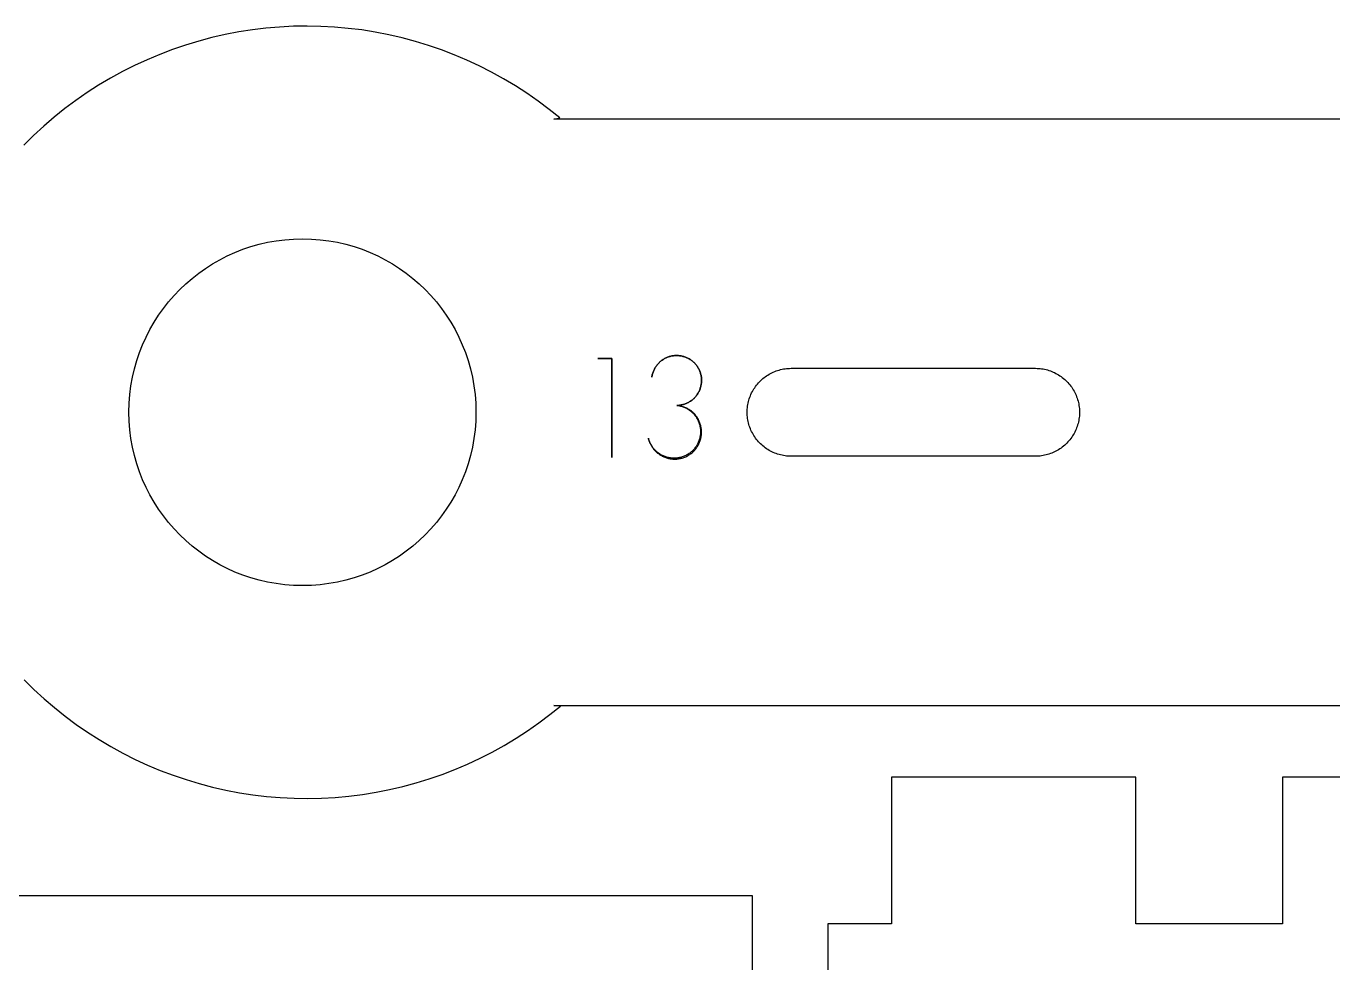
# Model space of a CAD drawing. Extents: x -24 to 6, y -20.7 to -0.7.
# Drawn here: x -21.966 to -19.292, y -7.425 to -5.508 of the extents above; entities that cross this region are included whole.
import ezdxf

# ---------------------------------------------------------------- set-up
doc = ezdxf.new("R2010")
doc.units = 0
doc.layers.add('LAYER_1', color=7, linetype='CONTINUOUS')

msp = doc.modelspace()

# ---------------------------------------------------------------- linework, layer by layer
at = {"layer": 'LAYER_1', "color": 250}
for p, q in [((-21.4188, -5.5083), (-21.4468, -5.5097)), ((-21.3907, -5.5079), (-21.4188, -5.5083)), ((-21.3627, -5.5084), (-21.3907, -5.5079)), ((-21.5854, -5.5314), (-21.6125, -5.5385)), ((-21.558, -5.5251), (-21.5854, -5.5314)), ((-21.5304, -5.5198), (-21.558, -5.5251)), ((-21.5027, -5.5155), (-21.5304, -5.5198)), ((-21.4748, -5.5121), (-21.5027, -5.5155)), ((-21.4468, -5.5097), (-21.4748, -5.5121)), ((-21.3346, -5.5099), (-21.3627, -5.5084)), ((-21.3067, -5.5124), (-21.3346, -5.5099)), ((-21.2788, -5.5158), (-21.3067, -5.5124)), ((-21.2511, -5.5202), (-21.2788, -5.5158)), ((-21.2236, -5.5256), (-21.2511, -5.5202)), ((-21.1962, -5.5319), (-21.2236, -5.5256)), ((-21.1691, -5.5392), (-21.1962, -5.5319)), ((-21.6659, -5.5557), (-21.6922, -5.5657)), ((-21.6394, -5.5467), (-21.6659, -5.5557)), ((-21.6125, -5.5385), (-21.6394, -5.5467)), ((-21.1422, -5.5474), (-21.1691, -5.5392)), ((-21.1157, -5.5565), (-21.1422, -5.5474)), ((-21.0895, -5.5666), (-21.1157, -5.5565)), ((-21.7435, -5.5883), (-21.7686, -5.601)), ((-21.7181, -5.5766), (-21.7435, -5.5883)), ((-21.6922, -5.5657), (-21.7181, -5.5766)), ((-21.0636, -5.5775), (-21.0895, -5.5666)), ((-21.0382, -5.5893), (-21.0636, -5.5775)), ((-21.7932, -5.6145), (-21.8173, -5.6288)), ((-21.7686, -5.601), (-21.7932, -5.6145)), ((-21.0132, -5.6021), (-21.0382, -5.5893)), ((-20.9886, -5.6156), (-21.0132, -5.6021)), ((-21.8173, -5.6288), (-21.8409, -5.644)), ((-20.9645, -5.63), (-20.9886, -5.6156)), ((-20.9409, -5.6453), (-20.9645, -5.63)), ((-21.864, -5.66), (-21.8865, -5.6768)), ((-21.8409, -5.644), (-21.864, -5.66)), ((-20.9179, -5.6614), (-20.9409, -5.6453)), ((-20.8955, -5.6782), (-20.9179, -5.6614)), ((-21.9084, -5.6943), (-21.9297, -5.7126)), ((-21.8865, -5.6768), (-21.9084, -5.6943)), ((-20.8736, -5.6958), (-20.8955, -5.6782)), ((-21.9297, -5.7126), (-21.9503, -5.7317)), ((-20.8856, -5.6983), (-20.8736, -5.6958)), ((-13.4001, -5.6983), (-20.8856, -5.6983)), ((-21.9503, -5.7317), (-21.9703, -5.7514)), ((-20.767, -6.188), (-20.796, -6.188)), ((-20.796, -6.188), (-20.796, -6.188)), ((-20.796, -6.188), (-20.796, -6.188)), ((-20.796, -6.188), (-20.767, -6.188)), ((-20.767, -6.188), (-20.767, -6.3912)), ((-20.767, -6.3912), (-20.767, -6.188)), ((-20.6752, -6.2024), (-20.6762, -6.2038)), ((-20.6762, -6.2038), (-20.6752, -6.2024)), ((-20.6741, -6.201), (-20.6752, -6.2024)), ((-20.6752, -6.2024), (-20.6741, -6.201)), ((-20.673, -6.1996), (-20.6741, -6.201)), ((-20.6741, -6.201), (-20.673, -6.1996)), ((-20.6718, -6.1983), (-20.673, -6.1996)), ((-20.673, -6.1996), (-20.6718, -6.1983)), ((-20.6705, -6.197), (-20.6718, -6.1983)), ((-20.6718, -6.1983), (-20.6705, -6.197)), ((-20.6693, -6.1958), (-20.6705, -6.197)), ((-20.6705, -6.197), (-20.6693, -6.1958)), ((-20.668, -6.1946), (-20.6693, -6.1958)), ((-20.6693, -6.1958), (-20.668, -6.1946)), ((-20.6666, -6.1935), (-20.668, -6.1946)), ((-20.668, -6.1946), (-20.6666, -6.1935)), ((-20.6652, -6.1924), (-20.6666, -6.1935)), ((-20.6666, -6.1935), (-20.6652, -6.1924)), ((-20.6638, -6.1914), (-20.6652, -6.1924)), ((-20.6652, -6.1924), (-20.6638, -6.1914)), ((-20.6623, -6.1904), (-20.6638, -6.1914)), ((-20.6638, -6.1914), (-20.6623, -6.1904)), ((-20.6608, -6.1894), (-20.6623, -6.1904)), ((-20.6623, -6.1904), (-20.6608, -6.1894)), ((-20.6593, -6.1885), (-20.6608, -6.1894)), ((-20.6608, -6.1894), (-20.6593, -6.1885)), ((-20.6577, -6.1877), (-20.6593, -6.1885)), ((-20.6593, -6.1885), (-20.6577, -6.1877)), ((-20.6561, -6.1869), (-20.6577, -6.1877)), ((-20.6577, -6.1877), (-20.6561, -6.1869)), ((-20.6545, -6.1862), (-20.6561, -6.1869)), ((-20.6561, -6.1869), (-20.6545, -6.1862)), ((-20.6529, -6.1855), (-20.6545, -6.1862)), ((-20.6545, -6.1862), (-20.6529, -6.1855)), ((-20.6512, -6.1849), (-20.6529, -6.1855)), ((-20.6529, -6.1855), (-20.6512, -6.1849)), ((-20.6495, -6.1844), (-20.6512, -6.1849)), ((-20.6512, -6.1849), (-20.6495, -6.1844)), ((-20.6478, -6.1839), (-20.6495, -6.1844)), ((-20.6495, -6.1844), (-20.6478, -6.1839)), ((-20.6461, -6.1835), (-20.6478, -6.1839)), ((-20.6478, -6.1839), (-20.6461, -6.1835)), ((-20.6444, -6.1831), (-20.6461, -6.1835)), ((-20.6461, -6.1835), (-20.6444, -6.1831)), ((-20.6426, -6.1828), (-20.6444, -6.1831)), ((-20.6444, -6.1831), (-20.6426, -6.1828)), ((-20.6409, -6.1825), (-20.6426, -6.1828)), ((-20.6426, -6.1828), (-20.6409, -6.1825)), ((-20.6391, -6.1823), (-20.6409, -6.1825)), ((-20.6409, -6.1825), (-20.6391, -6.1823)), ((-20.6374, -6.1822), (-20.6391, -6.1823)), ((-20.6391, -6.1823), (-20.6374, -6.1822)), ((-20.6356, -6.1821), (-20.6374, -6.1822)), ((-20.6374, -6.1822), (-20.6356, -6.1821)), ((-20.6338, -6.1821), (-20.6356, -6.1821)), ((-20.6356, -6.1821), (-20.6338, -6.1821)), ((-20.6321, -6.1822), (-20.6338, -6.1821)), ((-20.6338, -6.1821), (-20.6321, -6.1822)), ((-20.6303, -6.1823), (-20.6321, -6.1822)), ((-20.6321, -6.1822), (-20.6303, -6.1823)), ((-20.6285, -6.1825), (-20.6303, -6.1823)), ((-20.6303, -6.1823), (-20.6285, -6.1825)), ((-20.6268, -6.1827), (-20.6285, -6.1825)), ((-20.6285, -6.1825), (-20.6268, -6.1827)), ((-20.625, -6.183), (-20.6268, -6.1827)), ((-20.6268, -6.1827), (-20.625, -6.183)), ((-20.6233, -6.1834), (-20.625, -6.183)), ((-20.625, -6.183), (-20.6233, -6.1834)), ((-20.6216, -6.1838), (-20.6233, -6.1834)), ((-20.6233, -6.1834), (-20.6216, -6.1838)), ((-20.6199, -6.1843), (-20.6216, -6.1838)), ((-20.6216, -6.1838), (-20.6199, -6.1843)), ((-20.6182, -6.1848), (-20.6199, -6.1843)), ((-20.6199, -6.1843), (-20.6182, -6.1848)), ((-20.6165, -6.1854), (-20.6182, -6.1848)), ((-20.6182, -6.1848), (-20.6165, -6.1854)), ((-20.6149, -6.186), (-20.6165, -6.1854)), ((-20.6165, -6.1854), (-20.6149, -6.186)), ((-20.6133, -6.1868), (-20.6149, -6.186)), ((-20.6149, -6.186), (-20.6133, -6.1868)), ((-20.6117, -6.1875), (-20.6133, -6.1868)), ((-20.6133, -6.1868), (-20.6117, -6.1875)), ((-20.6101, -6.1883), (-20.6117, -6.1875)), ((-20.6117, -6.1875), (-20.6101, -6.1883)), ((-20.6086, -6.1892), (-20.6101, -6.1883)), ((-20.6101, -6.1883), (-20.6086, -6.1892)), ((-20.6071, -6.1901), (-20.6086, -6.1892)), ((-20.6086, -6.1892), (-20.6071, -6.1901)), ((-20.6056, -6.1911), (-20.6071, -6.1901)), ((-20.6071, -6.1901), (-20.6056, -6.1911)), ((-20.6041, -6.1921), (-20.6056, -6.1911)), ((-20.6056, -6.1911), (-20.6041, -6.1921)), ((-20.6027, -6.1932), (-20.6041, -6.1921)), ((-20.6041, -6.1921), (-20.6027, -6.1932)), ((-20.6014, -6.1943), (-20.6027, -6.1932)), ((-20.6027, -6.1932), (-20.6014, -6.1943)), ((-20.6001, -6.1955), (-20.6014, -6.1943)), ((-20.6014, -6.1943), (-20.6001, -6.1955)), ((-20.5988, -6.1967), (-20.6001, -6.1955)), ((-20.6001, -6.1955), (-20.5988, -6.1967)), ((-20.5975, -6.198), (-20.5988, -6.1967)), ((-20.5988, -6.1967), (-20.5975, -6.198)), ((-20.5963, -6.1993), (-20.5975, -6.198)), ((-20.5975, -6.198), (-20.5963, -6.1993)), ((-20.5952, -6.2006), (-20.5963, -6.1993)), ((-20.5963, -6.1993), (-20.5952, -6.2006)), ((-20.5941, -6.202), (-20.5952, -6.2006)), ((-20.5952, -6.2006), (-20.5941, -6.202)), ((-20.593, -6.2034), (-20.5941, -6.202)), ((-20.5941, -6.202), (-20.593, -6.2034)), ((-20.592, -6.2049), (-20.593, -6.2034)), ((-20.593, -6.2034), (-20.592, -6.2049)), ((-20.6849, -6.2249), (-20.6851, -6.2266)), ((-20.6851, -6.2266), (-20.6849, -6.2249)), ((-20.6846, -6.2231), (-20.6849, -6.2249)), ((-20.6849, -6.2249), (-20.6846, -6.2231)), ((-20.6842, -6.2214), (-20.6846, -6.2231)), ((-20.6846, -6.2231), (-20.6842, -6.2214)), ((-20.6837, -6.2197), (-20.6842, -6.2214)), ((-20.6842, -6.2214), (-20.6837, -6.2197)), ((-20.6832, -6.218), (-20.6837, -6.2197)), ((-20.6837, -6.2197), (-20.6832, -6.218)), ((-20.6827, -6.2163), (-20.6832, -6.218)), ((-20.6832, -6.218), (-20.6827, -6.2163)), ((-20.6821, -6.2147), (-20.6827, -6.2163)), ((-20.6827, -6.2163), (-20.6821, -6.2147)), ((-20.6814, -6.213), (-20.6821, -6.2147)), ((-20.6821, -6.2147), (-20.6814, -6.213)), ((-20.6807, -6.2114), (-20.6814, -6.213)), ((-20.6814, -6.213), (-20.6807, -6.2114)), ((-20.6799, -6.2098), (-20.6807, -6.2114)), ((-20.6807, -6.2114), (-20.6799, -6.2098)), ((-20.6791, -6.2083), (-20.6799, -6.2098)), ((-20.6799, -6.2098), (-20.6791, -6.2083)), ((-20.6782, -6.2067), (-20.6791, -6.2083)), ((-20.6791, -6.2083), (-20.6782, -6.2067)), ((-20.6772, -6.2052), (-20.6782, -6.2067)), ((-20.6782, -6.2067), (-20.6772, -6.2052)), ((-20.6762, -6.2038), (-20.6772, -6.2052)), ((-20.6772, -6.2052), (-20.6762, -6.2038)), ((-20.5911, -6.2064), (-20.592, -6.2049)), ((-20.592, -6.2049), (-20.5911, -6.2064)), ((-20.5902, -6.2079), (-20.5911, -6.2064)), ((-20.5911, -6.2064), (-20.5902, -6.2079)), ((-20.5893, -6.2095), (-20.5902, -6.2079)), ((-20.5902, -6.2079), (-20.5893, -6.2095)), ((-20.5885, -6.211), (-20.5893, -6.2095)), ((-20.5893, -6.2095), (-20.5885, -6.211)), ((-20.5878, -6.2126), (-20.5885, -6.211)), ((-20.5885, -6.211), (-20.5878, -6.2126)), ((-20.5871, -6.2143), (-20.5878, -6.2126)), ((-20.5878, -6.2126), (-20.5871, -6.2143)), ((-20.5865, -6.2159), (-20.5871, -6.2143)), ((-20.5871, -6.2143), (-20.5865, -6.2159)), ((-20.5859, -6.2176), (-20.5865, -6.2159)), ((-20.5865, -6.2159), (-20.5859, -6.2176)), ((-20.5854, -6.2193), (-20.5859, -6.2176)), ((-20.5859, -6.2176), (-20.5854, -6.2193)), ((-20.5849, -6.221), (-20.5854, -6.2193)), ((-20.5854, -6.2193), (-20.5849, -6.221)), ((-20.5845, -6.2227), (-20.5849, -6.221)), ((-20.5849, -6.221), (-20.5845, -6.2227)), ((-20.5842, -6.2245), (-20.5845, -6.2227)), ((-20.5845, -6.2227), (-20.5842, -6.2245)), ((-20.5839, -6.2262), (-20.5842, -6.2245)), ((-20.5842, -6.2245), (-20.5839, -6.2262)), ((-20.5837, -6.228), (-20.5839, -6.2262)), ((-20.5839, -6.2262), (-20.5837, -6.228)), ((-20.5836, -6.2297), (-20.5837, -6.228)), ((-20.5837, -6.228), (-20.5836, -6.2297)), ((-20.5835, -6.2315), (-20.5836, -6.2297)), ((-20.5836, -6.2297), (-20.5835, -6.2315)), ((-20.4603, -6.2314), (-20.4579, -6.2294)), ((-20.4579, -6.2294), (-20.4555, -6.2274)), ((-20.4555, -6.2274), (-20.453, -6.2255)), ((-20.453, -6.2255), (-20.4504, -6.2237)), ((-20.4504, -6.2237), (-20.4478, -6.222)), ((-20.4478, -6.222), (-20.4451, -6.2204)), ((-20.4451, -6.2204), (-20.4423, -6.2188)), ((-20.4423, -6.2188), (-20.4395, -6.2174)), ((-20.4395, -6.2174), (-20.4367, -6.2161)), ((-20.4367, -6.2161), (-20.4338, -6.2149)), ((-20.4338, -6.2149), (-20.4309, -6.2137)), ((-20.4309, -6.2137), (-20.4279, -6.2127)), ((-20.4279, -6.2127), (-20.4249, -6.2118)), ((-20.4249, -6.2118), (-20.4219, -6.211)), ((-20.4219, -6.211), (-20.4188, -6.2103)), ((-20.4188, -6.2103), (-20.4157, -6.2097)), ((-20.4157, -6.2097), (-20.4126, -6.2092)), ((-20.4126, -6.2092), (-20.4095, -6.2088)), ((-20.4095, -6.2088), (-20.4064, -6.2085)), ((-20.4064, -6.2085), (-20.4032, -6.2084)), ((-20.4032, -6.2084), (-20.4001, -6.2083)), ((-20.4001, -6.2083), (-19.9001, -6.2083)), ((-19.9001, -6.2083), (-19.897, -6.2084)), ((-19.897, -6.2084), (-19.8939, -6.2085)), ((-19.8939, -6.2085), (-19.8908, -6.2088)), ((-19.8908, -6.2088), (-19.8877, -6.2092)), ((-19.8877, -6.2092), (-19.8846, -6.2096)), ((-19.8846, -6.2096), (-19.8816, -6.2102)), ((-19.8816, -6.2102), (-19.8785, -6.2109)), ((-19.8785, -6.2109), (-19.8755, -6.2117)), ((-19.8755, -6.2117), (-19.8726, -6.2126)), ((-19.8726, -6.2126), (-19.8696, -6.2136)), ((-19.8696, -6.2136), (-19.8667, -6.2147)), ((-19.8667, -6.2147), (-19.8639, -6.2159)), ((-19.8639, -6.2159), (-19.861, -6.2172)), ((-19.861, -6.2172), (-19.8583, -6.2186)), ((-19.8583, -6.2186), (-19.8555, -6.2201)), ((-19.8555, -6.2201), (-19.8529, -6.2217)), ((-19.8529, -6.2217), (-19.8502, -6.2234)), ((-19.8502, -6.2234), (-19.8477, -6.2251)), ((-19.8477, -6.2251), (-19.8452, -6.227)), ((-19.8452, -6.227), (-19.8428, -6.2289)), ((-19.8428, -6.2289), (-19.8404, -6.2309)), ((-20.5903, -6.2586), (-20.5894, -6.2571)), ((-20.5894, -6.2571), (-20.5903, -6.2586)), ((-20.5894, -6.2571), (-20.5886, -6.2555)), ((-20.5886, -6.2555), (-20.5894, -6.2571)), ((-20.5886, -6.2555), (-20.5879, -6.2539)), ((-20.5879, -6.2539), (-20.5886, -6.2555)), ((-20.5879, -6.2539), (-20.5872, -6.2523)), ((-20.5872, -6.2523), (-20.5879, -6.2539)), ((-20.5872, -6.2523), (-20.5865, -6.2506)), ((-20.5865, -6.2506), (-20.5872, -6.2523)), ((-20.5865, -6.2506), (-20.586, -6.2489)), ((-20.586, -6.2489), (-20.5865, -6.2506)), ((-20.586, -6.2489), (-20.5854, -6.2472)), ((-20.5854, -6.2472), (-20.586, -6.2489)), ((-20.5854, -6.2472), (-20.585, -6.2455)), ((-20.585, -6.2455), (-20.5854, -6.2472)), ((-20.585, -6.2455), (-20.5846, -6.2438)), ((-20.5846, -6.2438), (-20.585, -6.2455)), ((-20.5846, -6.2438), (-20.5842, -6.2421)), ((-20.5842, -6.2421), (-20.5846, -6.2438)), ((-20.5842, -6.2421), (-20.584, -6.2403)), ((-20.584, -6.2403), (-20.5842, -6.2421)), ((-20.584, -6.2403), (-20.5838, -6.2386)), ((-20.5838, -6.2386), (-20.584, -6.2403)), ((-20.5838, -6.2386), (-20.5836, -6.2368)), ((-20.5836, -6.2368), (-20.5838, -6.2386)), ((-20.5836, -6.2368), (-20.5835, -6.235)), ((-20.5835, -6.235), (-20.5836, -6.2368)), ((-20.5835, -6.2333), (-20.5835, -6.2315)), ((-20.5835, -6.2315), (-20.5835, -6.2333)), ((-20.5835, -6.235), (-20.5835, -6.2333)), ((-20.5835, -6.2333), (-20.5835, -6.235)), ((-20.481, -6.2588), (-20.4795, -6.256)), ((-20.4795, -6.256), (-20.478, -6.2533)), ((-20.478, -6.2533), (-20.4764, -6.2506)), ((-20.4764, -6.2506), (-20.4747, -6.248)), ((-20.4747, -6.248), (-20.4729, -6.2454)), ((-20.4729, -6.2454), (-20.471, -6.2429)), ((-20.471, -6.2429), (-20.469, -6.2405)), ((-20.469, -6.2405), (-20.467, -6.2381)), ((-20.467, -6.2381), (-20.4648, -6.2358)), ((-20.4648, -6.2358), (-20.4626, -6.2336)), ((-20.4626, -6.2336), (-20.4603, -6.2314)), ((-19.8404, -6.2309), (-19.8381, -6.233)), ((-19.8381, -6.233), (-19.8359, -6.2352)), ((-19.8359, -6.2352), (-19.8338, -6.2375)), ((-19.8338, -6.2375), (-19.8317, -6.2398)), ((-19.8317, -6.2398), (-19.8297, -6.2422)), ((-19.8297, -6.2422), (-19.8278, -6.2446)), ((-19.8278, -6.2446), (-19.826, -6.2472)), ((-19.826, -6.2472), (-19.8243, -6.2498)), ((-19.8243, -6.2498), (-19.8227, -6.2524)), ((-19.8227, -6.2524), (-19.8211, -6.2551)), ((-19.8211, -6.2551), (-19.8197, -6.2579)), ((-20.6287, -6.2839), (-20.627, -6.2837)), ((-20.627, -6.2837), (-20.6287, -6.2839)), ((-20.627, -6.2837), (-20.6252, -6.2834)), ((-20.6252, -6.2834), (-20.627, -6.2837)), ((-20.6252, -6.2834), (-20.6235, -6.283)), ((-20.6235, -6.283), (-20.6252, -6.2834)), ((-20.6235, -6.283), (-20.6218, -6.2826)), ((-20.6218, -6.2826), (-20.6235, -6.283)), ((-20.6218, -6.2826), (-20.6201, -6.2821)), ((-20.6201, -6.2821), (-20.6218, -6.2826)), ((-20.6201, -6.2821), (-20.6184, -6.2816)), ((-20.6184, -6.2816), (-20.6201, -6.2821)), ((-20.6184, -6.2816), (-20.6167, -6.281)), ((-20.6167, -6.281), (-20.6184, -6.2816)), ((-20.6167, -6.281), (-20.6151, -6.2804)), ((-20.6151, -6.2804), (-20.6167, -6.281)), ((-20.6151, -6.2804), (-20.6135, -6.2797)), ((-20.6135, -6.2797), (-20.6151, -6.2804)), ((-20.6135, -6.2797), (-20.6119, -6.2789)), ((-20.6119, -6.2789), (-20.6135, -6.2797)), ((-20.6119, -6.2789), (-20.6103, -6.2781)), ((-20.6103, -6.2781), (-20.6119, -6.2789)), ((-20.6103, -6.2781), (-20.6087, -6.2772)), ((-20.6087, -6.2772), (-20.6103, -6.2781)), ((-20.6087, -6.2772), (-20.6072, -6.2763)), ((-20.6072, -6.2763), (-20.6087, -6.2772)), ((-20.6072, -6.2763), (-20.6058, -6.2753)), ((-20.6058, -6.2753), (-20.6072, -6.2763)), ((-20.6058, -6.2753), (-20.6043, -6.2743)), ((-20.6043, -6.2743), (-20.6058, -6.2753)), ((-20.6043, -6.2743), (-20.6029, -6.2733)), ((-20.6029, -6.2733), (-20.6043, -6.2743)), ((-20.6029, -6.2733), (-20.6015, -6.2721)), ((-20.6015, -6.2721), (-20.6029, -6.2733)), ((-20.6015, -6.2721), (-20.6002, -6.271)), ((-20.6002, -6.271), (-20.6015, -6.2721)), ((-20.6002, -6.271), (-20.5989, -6.2698)), ((-20.5989, -6.2698), (-20.6002, -6.271)), ((-20.5989, -6.2698), (-20.5977, -6.2685)), ((-20.5977, -6.2685), (-20.5989, -6.2698)), ((-20.5977, -6.2685), (-20.5965, -6.2672)), ((-20.5965, -6.2672), (-20.5977, -6.2685)), ((-20.5965, -6.2672), (-20.5953, -6.2659)), ((-20.5953, -6.2659), (-20.5965, -6.2672)), ((-20.5953, -6.2659), (-20.5942, -6.2645)), ((-20.5942, -6.2645), (-20.5953, -6.2659)), ((-20.5942, -6.2645), (-20.5931, -6.2631)), ((-20.5931, -6.2631), (-20.5942, -6.2645)), ((-20.5931, -6.2631), (-20.5921, -6.2616)), ((-20.5921, -6.2616), (-20.5931, -6.2631)), ((-20.5921, -6.2616), (-20.5912, -6.2601)), ((-20.5912, -6.2601), (-20.5921, -6.2616)), ((-20.5912, -6.2601), (-20.5903, -6.2586)), ((-20.5903, -6.2586), (-20.5912, -6.2601)), ((-20.4892, -6.2858), (-20.4887, -6.2827)), ((-20.4887, -6.2827), (-20.4881, -6.2796)), ((-20.4881, -6.2796), (-20.4874, -6.2765)), ((-20.4874, -6.2765), (-20.4866, -6.2735)), ((-20.4866, -6.2735), (-20.4857, -6.2705)), ((-20.4857, -6.2705), (-20.4846, -6.2675)), ((-20.4846, -6.2675), (-20.4835, -6.2646)), ((-20.4835, -6.2646), (-20.4823, -6.2617)), ((-20.4823, -6.2617), (-20.481, -6.2588)), ((-19.8197, -6.2579), (-19.8183, -6.2607)), ((-19.8183, -6.2607), (-19.8171, -6.2635)), ((-19.8171, -6.2635), (-19.8159, -6.2664)), ((-19.8159, -6.2664), (-19.8149, -6.2693)), ((-19.8149, -6.2693), (-19.8139, -6.2723)), ((-19.8139, -6.2723), (-19.8131, -6.2753)), ((-19.8131, -6.2753), (-19.8123, -6.2783)), ((-19.8123, -6.2783), (-19.8117, -6.2813)), ((-19.8117, -6.2813), (-19.8112, -6.2844)), ((-20.6321, -6.2844), (-20.634, -6.2842)), ((-20.634, -6.2842), (-20.6323, -6.2842)), ((-20.6323, -6.2842), (-20.634, -6.2842)), ((-20.634, -6.2842), (-20.6322, -6.2844)), ((-20.6323, -6.2842), (-20.6305, -6.2841)), ((-20.6305, -6.2841), (-20.6323, -6.2842)), ((-20.6322, -6.2844), (-20.6303, -6.2847)), ((-20.6302, -6.2847), (-20.6321, -6.2844)), ((-20.6305, -6.2841), (-20.6287, -6.2839)), ((-20.6287, -6.2839), (-20.6305, -6.2841)), ((-20.6303, -6.2847), (-20.6284, -6.2851)), ((-20.6284, -6.285), (-20.6302, -6.2847)), ((-20.6265, -6.2854), (-20.6284, -6.285)), ((-20.6284, -6.2851), (-20.6266, -6.2855)), ((-20.6266, -6.2855), (-20.6248, -6.286)), ((-20.6246, -6.2858), (-20.6265, -6.2854)), ((-20.6248, -6.286), (-20.623, -6.2866)), ((-20.6228, -6.2863), (-20.6246, -6.2858)), ((-20.623, -6.2866), (-20.6212, -6.2872)), ((-20.621, -6.2869), (-20.6228, -6.2863)), ((-20.6212, -6.2872), (-20.6194, -6.2878)), ((-20.6192, -6.2875), (-20.621, -6.2869)), ((-20.6194, -6.2878), (-20.6177, -6.2886)), ((-20.6174, -6.2882), (-20.6192, -6.2875)), ((-20.6177, -6.2886), (-20.616, -6.2894)), ((-20.6156, -6.289), (-20.6174, -6.2882)), ((-20.616, -6.2894), (-20.6143, -6.2902)), ((-20.6139, -6.2898), (-20.6156, -6.289)), ((-20.6143, -6.2902), (-20.6126, -6.2911)), ((-20.6122, -6.2907), (-20.6139, -6.2898)), ((-20.6126, -6.2911), (-20.611, -6.2921)), ((-20.6106, -6.2916), (-20.6122, -6.2907)), ((-20.611, -6.2921), (-20.6094, -6.2931)), ((-20.6089, -6.2926), (-20.6106, -6.2916)), ((-20.6094, -6.2931), (-20.6079, -6.2942)), ((-20.6073, -6.2937), (-20.6089, -6.2926)), ((-20.6079, -6.2942), (-20.6064, -6.2954)), ((-20.6058, -6.2948), (-20.6073, -6.2937)), ((-20.6064, -6.2954), (-20.6049, -6.2966)), ((-20.6043, -6.296), (-20.6058, -6.2948)), ((-20.6049, -6.2966), (-20.6035, -6.2978)), ((-20.6028, -6.2972), (-20.6043, -6.296)), ((-20.6035, -6.2978), (-20.6021, -6.2991)), ((-20.6014, -6.2984), (-20.6028, -6.2972)), ((-20.6021, -6.2991), (-20.6007, -6.3004)), ((-20.6, -6.2998), (-20.6014, -6.2984)), ((-20.6007, -6.3004), (-20.5995, -6.3018)), ((-20.5986, -6.3011), (-20.6, -6.2998)), ((-20.5995, -6.3018), (-20.5982, -6.3032)), ((-20.5973, -6.3025), (-20.5986, -6.3011)), ((-20.5982, -6.3032), (-20.597, -6.3047)), ((-20.5961, -6.304), (-20.5973, -6.3025)), ((-20.597, -6.3047), (-20.5959, -6.3062)), ((-20.5949, -6.3055), (-20.5961, -6.304)), ((-20.5959, -6.3062), (-20.5948, -6.3077)), ((-20.5938, -6.307), (-20.5949, -6.3055)), ((-20.5948, -6.3077), (-20.5938, -6.3093)), ((-20.5927, -6.3086), (-20.5938, -6.307)), ((-20.5938, -6.3093), (-20.5928, -6.3109)), ((-20.5917, -6.3102), (-20.5927, -6.3086)), ((-20.5907, -6.3118), (-20.5917, -6.3102)), ((-20.4901, -6.2983), (-20.49, -6.2952)), ((-20.49, -6.3014), (-20.4901, -6.2983)), ((-20.49, -6.2952), (-20.4899, -6.292)), ((-20.4899, -6.3046), (-20.49, -6.3014)), ((-20.4899, -6.292), (-20.4896, -6.2889)), ((-20.4896, -6.3077), (-20.4899, -6.3046)), ((-20.4896, -6.2889), (-20.4892, -6.2858)), ((-20.4892, -6.3108), (-20.4896, -6.3077)), ((-19.8112, -6.2844), (-19.8107, -6.2875)), ((-19.8107, -6.3091), (-19.8112, -6.3122)), ((-19.8107, -6.2875), (-19.8104, -6.2905)), ((-19.8104, -6.3061), (-19.8107, -6.3091)), ((-19.8104, -6.2905), (-19.8102, -6.2936)), ((-19.8102, -6.303), (-19.8104, -6.3061)), ((-19.8102, -6.2936), (-19.8101, -6.2967)), ((-19.8101, -6.2999), (-19.8102, -6.303)), ((-19.8101, -6.2967), (-19.8101, -6.2999)), ((-20.5928, -6.3109), (-20.5919, -6.3126)), ((-20.5919, -6.3126), (-20.591, -6.3143)), ((-20.591, -6.3143), (-20.5902, -6.316)), ((-20.5898, -6.3135), (-20.5907, -6.3118)), ((-20.5902, -6.316), (-20.5895, -6.3177)), ((-20.5889, -6.3152), (-20.5898, -6.3135)), ((-20.5895, -6.3177), (-20.5888, -6.3195)), ((-20.5881, -6.3169), (-20.5889, -6.3152)), ((-20.5888, -6.3195), (-20.5882, -6.3213)), ((-20.5882, -6.3213), (-20.5876, -6.3231)), ((-20.5874, -6.3187), (-20.5881, -6.3169)), ((-20.5876, -6.3231), (-20.5871, -6.3249)), ((-20.5867, -6.3205), (-20.5874, -6.3187)), ((-20.5871, -6.3249), (-20.5867, -6.3267)), ((-20.5861, -6.3223), (-20.5867, -6.3205)), ((-20.5867, -6.3267), (-20.5863, -6.3286)), ((-20.5863, -6.3286), (-20.586, -6.3305)), ((-20.5855, -6.3241), (-20.5861, -6.3223)), ((-20.586, -6.3305), (-20.5858, -6.3323)), ((-20.5858, -6.3323), (-20.5856, -6.3342)), ((-20.5856, -6.3342), (-20.5855, -6.3361)), ((-20.585, -6.326), (-20.5855, -6.3241)), ((-20.5855, -6.3361), (-20.5855, -6.338)), ((-20.5846, -6.3278), (-20.585, -6.326)), ((-20.5843, -6.3297), (-20.5846, -6.3278)), ((-20.584, -6.3316), (-20.5843, -6.3297)), ((-20.5837, -6.3335), (-20.584, -6.3316)), ((-20.5836, -6.3354), (-20.5837, -6.3335)), ((-20.5835, -6.3373), (-20.5836, -6.3354)), ((-20.5835, -6.3392), (-20.5835, -6.3373)), ((-20.4887, -6.3139), (-20.4892, -6.3108)), ((-20.4881, -6.317), (-20.4887, -6.3139)), ((-20.4874, -6.3201), (-20.4881, -6.317)), ((-20.4866, -6.3231), (-20.4874, -6.3201)), ((-20.4857, -6.3261), (-20.4866, -6.3231)), ((-20.4846, -6.3291), (-20.4857, -6.3261)), ((-20.4835, -6.332), (-20.4846, -6.3291)), ((-20.4823, -6.3349), (-20.4835, -6.332)), ((-20.481, -6.3378), (-20.4823, -6.3349)), ((-19.8183, -6.3359), (-19.8197, -6.3387)), ((-19.8171, -6.3331), (-19.8183, -6.3359)), ((-19.8159, -6.3302), (-19.8171, -6.3331)), ((-19.8149, -6.3273), (-19.8159, -6.3302)), ((-19.8139, -6.3243), (-19.8149, -6.3273)), ((-19.8131, -6.3213), (-19.8139, -6.3243)), ((-19.8123, -6.3183), (-19.8131, -6.3213)), ((-19.8117, -6.3153), (-19.8123, -6.3183)), ((-19.8112, -6.3122), (-19.8117, -6.3153)), ((-20.6922, -6.3514), (-20.6917, -6.3532)), ((-20.6917, -6.3532), (-20.6922, -6.3514)), ((-20.6917, -6.3532), (-20.6912, -6.3551)), ((-20.6911, -6.355), (-20.6917, -6.3532)), ((-20.6912, -6.3551), (-20.6906, -6.3569)), ((-20.6905, -6.3568), (-20.6911, -6.355)), ((-20.6906, -6.3569), (-20.69, -6.3587)), ((-20.6898, -6.3586), (-20.6905, -6.3568)), ((-20.69, -6.3587), (-20.6893, -6.3605)), ((-20.6891, -6.3603), (-20.6898, -6.3586)), ((-20.6893, -6.3605), (-20.6885, -6.3622)), ((-20.6883, -6.362), (-20.6891, -6.3603)), ((-20.6885, -6.3622), (-20.6876, -6.3639)), ((-20.6874, -6.3637), (-20.6883, -6.362)), ((-20.6876, -6.3639), (-20.6868, -6.3656)), ((-20.6865, -6.3653), (-20.6874, -6.3637)), ((-20.5918, -6.3634), (-20.5927, -6.3651)), ((-20.5909, -6.3617), (-20.5918, -6.3634)), ((-20.5901, -6.36), (-20.5909, -6.3617)), ((-20.5894, -6.3583), (-20.5901, -6.36)), ((-20.5899, -6.3649), (-20.589, -6.3632)), ((-20.5887, -6.3565), (-20.5894, -6.3583)), ((-20.589, -6.3632), (-20.5882, -6.3615)), ((-20.5881, -6.3547), (-20.5887, -6.3565)), ((-20.5882, -6.3615), (-20.5875, -6.3597)), ((-20.5876, -6.3529), (-20.5881, -6.3547)), ((-20.5871, -6.3511), (-20.5876, -6.3529)), ((-20.5875, -6.3597), (-20.5868, -6.3579)), ((-20.5867, -6.3493), (-20.5871, -6.3511)), ((-20.5868, -6.3579), (-20.5862, -6.3561)), ((-20.5863, -6.3474), (-20.5867, -6.3493)), ((-20.586, -6.3455), (-20.5863, -6.3474)), ((-20.5862, -6.3561), (-20.5856, -6.3543)), ((-20.5858, -6.3437), (-20.586, -6.3455)), ((-20.5856, -6.3418), (-20.5858, -6.3437)), ((-20.5855, -6.3399), (-20.5856, -6.3418)), ((-20.5856, -6.3543), (-20.5851, -6.3524)), ((-20.5855, -6.338), (-20.5855, -6.3399)), ((-20.5851, -6.3524), (-20.5847, -6.3506)), ((-20.5847, -6.3506), (-20.5843, -6.3487)), ((-20.5843, -6.3487), (-20.584, -6.3468)), ((-20.584, -6.3468), (-20.5838, -6.3449)), ((-20.5838, -6.3449), (-20.5836, -6.343)), ((-20.5836, -6.343), (-20.5835, -6.3411)), ((-20.5835, -6.3411), (-20.5835, -6.3392)), ((-20.4795, -6.3406), (-20.481, -6.3378)), ((-20.478, -6.3433), (-20.4795, -6.3406)), ((-20.4764, -6.346), (-20.478, -6.3433)), ((-20.4747, -6.3486), (-20.4764, -6.346)), ((-20.4729, -6.3512), (-20.4747, -6.3486)), ((-20.471, -6.3537), (-20.4729, -6.3512)), ((-20.469, -6.3561), (-20.471, -6.3537)), ((-20.467, -6.3585), (-20.469, -6.3561)), ((-20.4648, -6.3608), (-20.467, -6.3585)), ((-20.4626, -6.363), (-20.4648, -6.3608)), ((-20.4603, -6.3652), (-20.4626, -6.363)), ((-19.8381, -6.3636), (-19.8404, -6.3657)), ((-19.8359, -6.3614), (-19.8381, -6.3636)), ((-19.8338, -6.3591), (-19.8359, -6.3614)), ((-19.8317, -6.3568), (-19.8338, -6.3591)), ((-19.8297, -6.3544), (-19.8317, -6.3568)), ((-19.8278, -6.352), (-19.8297, -6.3544)), ((-19.826, -6.3494), (-19.8278, -6.352)), ((-19.8243, -6.3468), (-19.826, -6.3494)), ((-19.8227, -6.3442), (-19.8243, -6.3468)), ((-19.8211, -6.3415), (-19.8227, -6.3442)), ((-19.8197, -6.3387), (-19.8211, -6.3415)), ((-20.6868, -6.3656), (-20.6858, -6.3673)), ((-20.6855, -6.3669), (-20.6865, -6.3653)), ((-20.6858, -6.3673), (-20.6848, -6.3689)), ((-20.6845, -6.3685), (-20.6855, -6.3669)), ((-20.6848, -6.3689), (-20.6837, -6.3705)), ((-20.6834, -6.3701), (-20.6845, -6.3685)), ((-20.6837, -6.3705), (-20.6826, -6.372)), ((-20.6822, -6.3716), (-20.6834, -6.3701)), ((-20.6826, -6.372), (-20.6815, -6.3735)), ((-20.681, -6.373), (-20.6822, -6.3716)), ((-20.6815, -6.3735), (-20.6802, -6.375)), ((-20.6798, -6.3745), (-20.681, -6.373)), ((-20.6802, -6.375), (-20.679, -6.3764)), ((-20.6785, -6.3758), (-20.6798, -6.3745)), ((-20.679, -6.3764), (-20.6776, -6.3778)), ((-20.6772, -6.3772), (-20.6785, -6.3758)), ((-20.6776, -6.3778), (-20.6763, -6.3792)), ((-20.6758, -6.3785), (-20.6772, -6.3772)), ((-20.6763, -6.3792), (-20.6749, -6.3804)), ((-20.6744, -6.3797), (-20.6758, -6.3785)), ((-20.6749, -6.3804), (-20.6734, -6.3817)), ((-20.6729, -6.3809), (-20.6744, -6.3797)), ((-20.6734, -6.3817), (-20.6719, -6.3829)), ((-20.6714, -6.382), (-20.6729, -6.3809)), ((-20.6719, -6.3829), (-20.6704, -6.384)), ((-20.6698, -6.3831), (-20.6714, -6.382)), ((-20.6704, -6.384), (-20.6688, -6.3851)), ((-20.6682, -6.3841), (-20.6698, -6.3831)), ((-20.6688, -6.3851), (-20.6672, -6.3861)), ((-20.6666, -6.3851), (-20.6682, -6.3841)), ((-20.6672, -6.3861), (-20.6655, -6.3871)), ((-20.665, -6.386), (-20.6666, -6.3851)), ((-20.6655, -6.3871), (-20.6639, -6.388)), ((-20.6633, -6.3868), (-20.665, -6.386)), ((-20.6639, -6.388), (-20.6621, -6.3888)), ((-20.6616, -6.3876), (-20.6633, -6.3868)), ((-20.6621, -6.3888), (-20.6604, -6.3896)), ((-20.6598, -6.3884), (-20.6616, -6.3876)), ((-20.6604, -6.3896), (-20.6586, -6.3903)), ((-20.658, -6.389), (-20.6598, -6.3884)), ((-20.6586, -6.3903), (-20.6568, -6.391)), ((-20.6563, -6.3897), (-20.658, -6.389)), ((-20.6544, -6.3902), (-20.6563, -6.3897)), ((-20.6526, -6.3907), (-20.6544, -6.3902)), ((-20.6508, -6.3911), (-20.6526, -6.3907)), ((-20.6264, -6.3906), (-20.6283, -6.391)), ((-20.6246, -6.3901), (-20.6264, -6.3906)), ((-20.6228, -6.3896), (-20.6246, -6.3901)), ((-20.621, -6.3889), (-20.6228, -6.3896)), ((-20.6212, -6.3914), (-20.6194, -6.3907)), ((-20.6193, -6.3883), (-20.621, -6.3889)), ((-20.6194, -6.3907), (-20.6176, -6.39)), ((-20.6175, -6.3875), (-20.6193, -6.3883)), ((-20.6176, -6.39), (-20.6159, -6.3893)), ((-20.6158, -6.3867), (-20.6175, -6.3875)), ((-20.6159, -6.3893), (-20.6141, -6.3885)), ((-20.6141, -6.3859), (-20.6158, -6.3867)), ((-20.6125, -6.3849), (-20.6141, -6.3859)), ((-20.6141, -6.3885), (-20.6125, -6.3876)), ((-20.6109, -6.384), (-20.6125, -6.3849)), ((-20.6125, -6.3876), (-20.6108, -6.3867)), ((-20.6093, -6.3829), (-20.6109, -6.384)), ((-20.6108, -6.3867), (-20.6092, -6.3857)), ((-20.6077, -6.3818), (-20.6093, -6.3829)), ((-20.6092, -6.3857), (-20.6076, -6.3846)), ((-20.6062, -6.3807), (-20.6077, -6.3818)), ((-20.6076, -6.3846), (-20.606, -6.3835)), ((-20.6048, -6.3795), (-20.6062, -6.3807)), ((-20.606, -6.3835), (-20.6045, -6.3824)), ((-20.6033, -6.3783), (-20.6048, -6.3795)), ((-20.6045, -6.3824), (-20.603, -6.3812)), ((-20.602, -6.377), (-20.6033, -6.3783)), ((-20.603, -6.3812), (-20.6016, -6.3799)), ((-20.6006, -6.3756), (-20.602, -6.377)), ((-20.6016, -6.3799), (-20.6002, -6.3786)), ((-20.5993, -6.3742), (-20.6006, -6.3756)), ((-20.6002, -6.3786), (-20.5988, -6.3772)), ((-20.5981, -6.3728), (-20.5993, -6.3742)), ((-20.5988, -6.3772), (-20.5975, -6.3758)), ((-20.5969, -6.3713), (-20.5981, -6.3728)), ((-20.5975, -6.3758), (-20.5963, -6.3744)), ((-20.5958, -6.3698), (-20.5969, -6.3713)), ((-20.5963, -6.3744), (-20.5951, -6.3729)), ((-20.5947, -6.3683), (-20.5958, -6.3698)), ((-20.5951, -6.3729), (-20.5939, -6.3714)), ((-20.5937, -6.3667), (-20.5947, -6.3683)), ((-20.5939, -6.3714), (-20.5928, -6.3698)), ((-20.5927, -6.3651), (-20.5937, -6.3667)), ((-20.5928, -6.3698), (-20.5918, -6.3682)), ((-20.5918, -6.3682), (-20.5908, -6.3666)), ((-20.5908, -6.3666), (-20.5899, -6.3649)), ((-20.4579, -6.3672), (-20.4603, -6.3652)), ((-20.4555, -6.3692), (-20.4579, -6.3672)), ((-20.453, -6.3711), (-20.4555, -6.3692)), ((-20.4504, -6.3729), (-20.453, -6.3711)), ((-20.4478, -6.3746), (-20.4504, -6.3729)), ((-20.4451, -6.3762), (-20.4478, -6.3746)), ((-20.4423, -6.3778), (-20.4451, -6.3762)), ((-20.4395, -6.3792), (-20.4423, -6.3778)), ((-20.4367, -6.3805), (-20.4395, -6.3792)), ((-20.4338, -6.3817), (-20.4367, -6.3805)), ((-20.4309, -6.3829), (-20.4338, -6.3817)), ((-20.4279, -6.3839), (-20.4309, -6.3829)), ((-20.4249, -6.3848), (-20.4279, -6.3839)), ((-20.4219, -6.3856), (-20.4249, -6.3848)), ((-20.4188, -6.3863), (-20.4219, -6.3856)), ((-20.4157, -6.3869), (-20.4188, -6.3863)), ((-20.4126, -6.3874), (-20.4157, -6.3869)), ((-20.4095, -6.3878), (-20.4126, -6.3874)), ((-20.4064, -6.3881), (-20.4095, -6.3878)), ((-20.4032, -6.3882), (-20.4064, -6.3881)), ((-20.4001, -6.3883), (-20.4032, -6.3882)), ((-19.9001, -6.3883), (-20.4001, -6.3883)), ((-19.897, -6.3882), (-19.9001, -6.3883)), ((-19.8939, -6.3881), (-19.897, -6.3882)), ((-19.8908, -6.3878), (-19.8939, -6.3881)), ((-19.8877, -6.3874), (-19.8908, -6.3878)), ((-19.8846, -6.387), (-19.8877, -6.3874)), ((-19.8816, -6.3864), (-19.8846, -6.387)), ((-19.8785, -6.3857), (-19.8816, -6.3864)), ((-19.8755, -6.3849), (-19.8785, -6.3857)), ((-19.8726, -6.384), (-19.8755, -6.3849)), ((-19.8696, -6.383), (-19.8726, -6.384)), ((-19.8667, -6.3819), (-19.8696, -6.383)), ((-19.8639, -6.3807), (-19.8667, -6.3819)), ((-19.861, -6.3794), (-19.8639, -6.3807)), ((-19.8583, -6.378), (-19.861, -6.3794)), ((-19.8555, -6.3765), (-19.8583, -6.378)), ((-19.8529, -6.3749), (-19.8555, -6.3765)), ((-19.8502, -6.3732), (-19.8529, -6.3749)), ((-19.8477, -6.3715), (-19.8502, -6.3732)), ((-19.8452, -6.3696), (-19.8477, -6.3715)), ((-19.8428, -6.3677), (-19.8452, -6.3696)), ((-19.8404, -6.3657), (-19.8428, -6.3677)), ((-20.767, -6.3912), (-20.767, -6.3912)), ((-20.767, -6.3912), (-20.767, -6.3912)), ((-20.6568, -6.391), (-20.655, -6.3916)), ((-20.655, -6.3916), (-20.6532, -6.3921)), ((-20.6532, -6.3921), (-20.6514, -6.3926)), ((-20.6514, -6.3926), (-20.6495, -6.393)), ((-20.6489, -6.3915), (-20.6508, -6.3911)), ((-20.6495, -6.393), (-20.6476, -6.3934)), ((-20.6471, -6.3918), (-20.6489, -6.3915)), ((-20.6476, -6.3934), (-20.6457, -6.3937)), ((-20.6452, -6.392), (-20.6471, -6.3918)), ((-20.6457, -6.3937), (-20.6438, -6.3939)), ((-20.6433, -6.3921), (-20.6452, -6.392)), ((-20.6438, -6.3939), (-20.6419, -6.394)), ((-20.6414, -6.3922), (-20.6433, -6.3921)), ((-20.6419, -6.394), (-20.64, -6.3941)), ((-20.6395, -6.3923), (-20.6414, -6.3922)), ((-20.64, -6.3941), (-20.6381, -6.3941)), ((-20.6376, -6.3922), (-20.6395, -6.3923)), ((-20.6381, -6.3941), (-20.6362, -6.3941)), ((-20.6357, -6.3921), (-20.6376, -6.3922)), ((-20.6362, -6.3941), (-20.6343, -6.394)), ((-20.6339, -6.3919), (-20.6357, -6.3921)), ((-20.6343, -6.394), (-20.6324, -6.3938)), ((-20.632, -6.3917), (-20.6339, -6.3919)), ((-20.6324, -6.3938), (-20.6305, -6.3936)), ((-20.6301, -6.3914), (-20.632, -6.3917)), ((-20.6305, -6.3936), (-20.6286, -6.3932)), ((-20.6283, -6.391), (-20.6301, -6.3914)), ((-20.6286, -6.3932), (-20.6267, -6.3929)), ((-20.6267, -6.3929), (-20.6249, -6.3924)), ((-20.6249, -6.3924), (-20.623, -6.3919)), ((-20.623, -6.3919), (-20.6212, -6.3914)), ((-21.9697, -6.8459), (-21.9497, -6.8656)), ((-21.9497, -6.8656), (-21.929, -6.8846)), ((-21.929, -6.8846), (-21.9077, -6.9029)), ((-20.8722, -6.8996), (-20.8856, -6.8983)), ((-20.8856, -6.8983), (-13.4001, -6.8983)), ((-21.9077, -6.9029), (-21.8857, -6.9205)), ((-21.8857, -6.9205), (-21.8632, -6.9372)), ((-20.9165, -6.9341), (-20.8941, -6.9172)), ((-20.8941, -6.9172), (-20.8722, -6.8996)), ((-21.8632, -6.9372), (-21.8401, -6.9532)), ((-20.963, -6.9656), (-20.9395, -6.9503)), ((-20.9395, -6.9503), (-20.9165, -6.9341)), ((-21.8401, -6.9532), (-21.8164, -6.9683)), ((-21.8164, -6.9683), (-21.7923, -6.9827)), ((-20.9871, -6.9801), (-20.963, -6.9656)), ((-21.7923, -6.9827), (-21.7676, -6.9962)), ((-21.7676, -6.9962), (-21.7425, -7.0088)), ((-21.0367, -7.0065), (-21.0117, -6.9937)), ((-21.0117, -6.9937), (-20.9871, -6.9801)), ((-21.7425, -7.0088), (-21.717, -7.0205)), ((-21.717, -7.0205), (-21.6911, -7.0314)), ((-21.6911, -7.0314), (-21.6648, -7.0413)), ((-21.1142, -7.0395), (-21.088, -7.0294)), ((-21.088, -7.0294), (-21.0621, -7.0184)), ((-21.0621, -7.0184), (-21.0367, -7.0065)), ((-21.6648, -7.0413), (-21.6382, -7.0503)), ((-21.6382, -7.0503), (-21.6113, -7.0584)), ((-21.6113, -7.0584), (-21.5841, -7.0655)), ((-21.1947, -7.0643), (-21.1676, -7.057)), ((-21.1676, -7.057), (-21.1407, -7.0487)), ((-21.1407, -7.0487), (-21.1142, -7.0395)), ((-19.6948, -7.0454), (-20.1948, -7.0454)), ((-20.1948, -7.0454), (-20.1948, -7.3454)), ((-19.6948, -7.3454), (-19.6948, -7.0454)), ((-18.8948, -7.0454), (-19.3948, -7.0454)), ((-19.3948, -7.0454), (-19.3948, -7.3454)), ((-21.5841, -7.0655), (-21.5567, -7.0717)), ((-21.5567, -7.0717), (-21.5291, -7.077)), ((-21.5291, -7.077), (-21.5014, -7.0813)), ((-21.5014, -7.0813), (-21.4735, -7.0846)), ((-21.4735, -7.0846), (-21.4455, -7.0869)), ((-21.3332, -7.0866), (-21.3052, -7.084)), ((-21.3052, -7.084), (-21.2773, -7.0805)), ((-21.2773, -7.0805), (-21.2496, -7.0761)), ((-21.2496, -7.0761), (-21.2221, -7.0707)), ((-21.2221, -7.0707), (-21.1947, -7.0643)), ((-21.4455, -7.0869), (-21.4174, -7.0883)), ((-21.4174, -7.0883), (-21.3893, -7.0887)), ((-21.3893, -7.0887), (-21.3612, -7.0881)), ((-21.3612, -7.0881), (-21.3332, -7.0866)), ((-20.4789, -7.2884), (-23.0089, -7.2884)), ((-20.4789, -8.0884), (-20.4789, -7.2884)), ((-20.1948, -7.3454), (-20.3248, -7.3454)), ((-20.3248, -7.3454), (-20.3248, -9.6954)), ((-19.3948, -7.3454), (-19.6948, -7.3454))]:
    msp.add_line(p, q, dxfattribs=at)
msp.add_circle((-21.4001, -6.2982), 0.355, dxfattribs=at)

doc.saveas('drawing.dxf')
